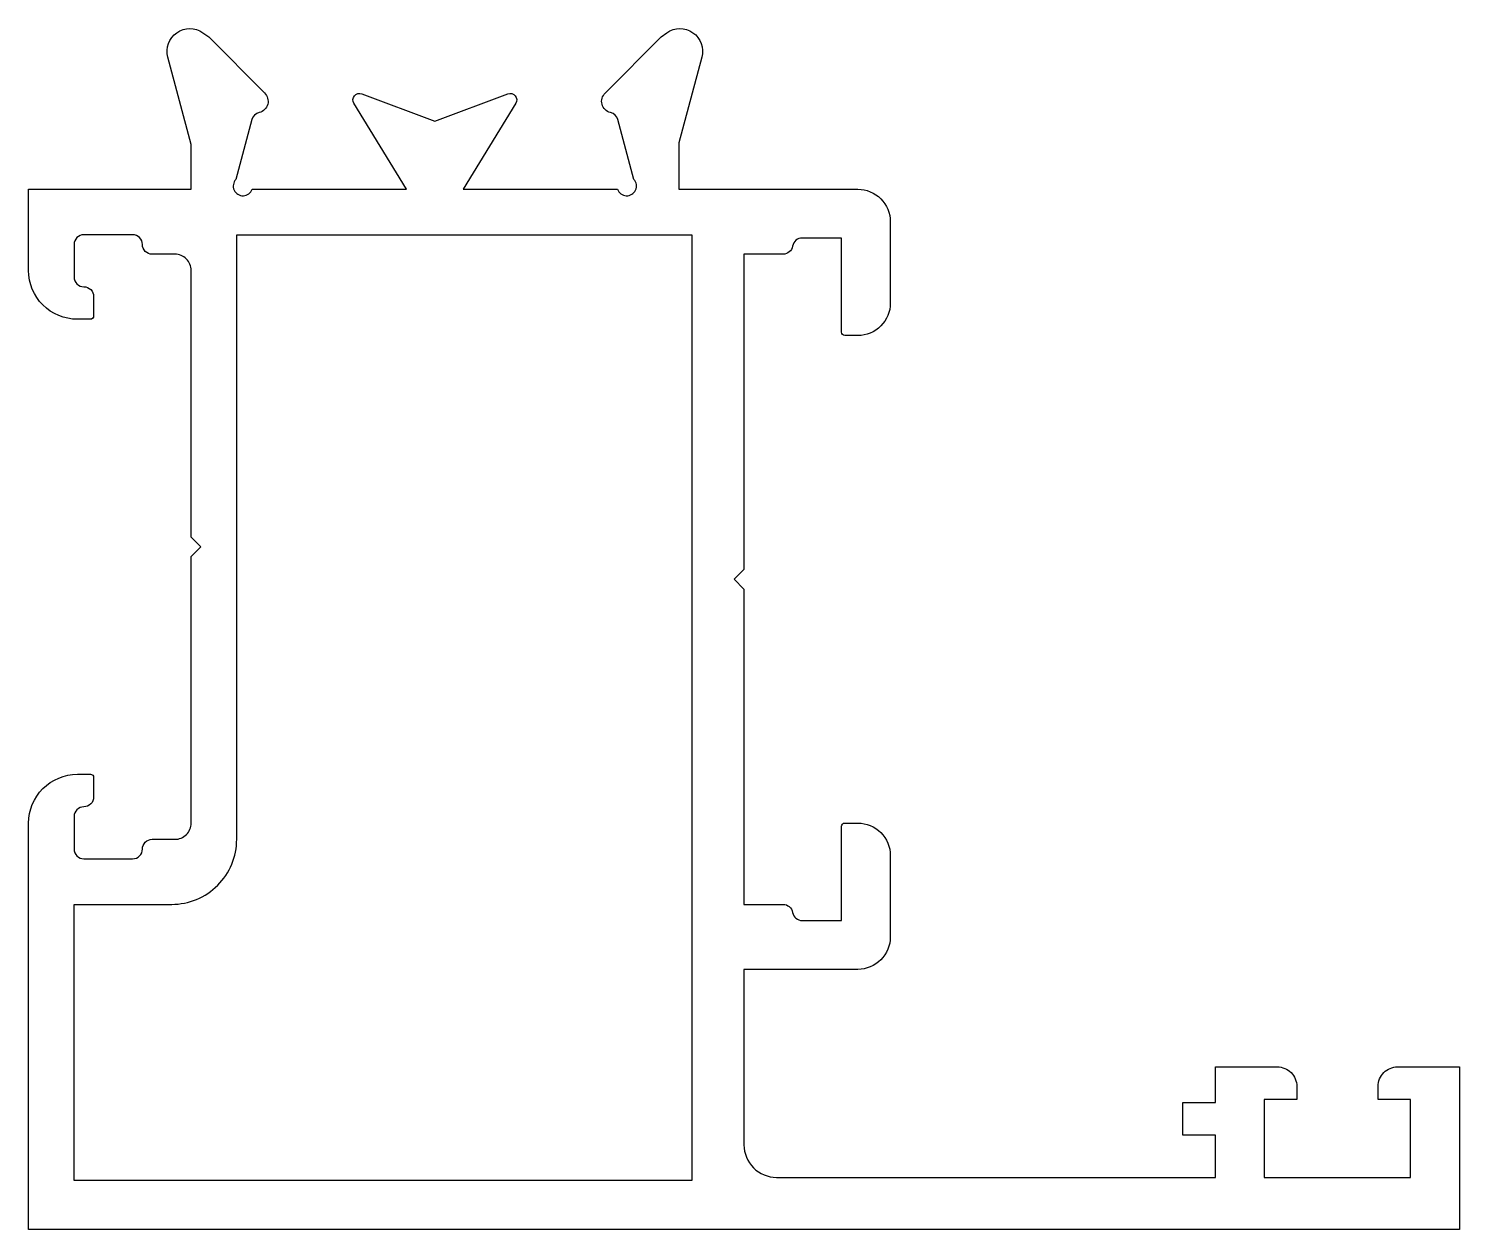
# Model space of a CAD drawing. Extents: x 897.2 to 941.2, y -16.4 to 20.5.
import ezdxf

# ---------------------------------------------------------------- set-up
doc = ezdxf.new("R2010")
doc.units = 0
doc.header["$LTSCALE"] = 15
doc.layers.get('0').update_dxf_attribs({"linetype": 'CONTINUOUS'})

msp = doc.modelspace()

# ---------------------------------------------------------------- linework, layer by layer
at = {"ltscale": 5}
for points in [[(922.698, 15.605, -0.414214), (923.698, 14.605), (923.698, 12.105, -0.414214), (922.698, 11.105), (922.298, 11.105, -0.414214), (922.198, 11.205), (922.198, 14.105), (920.99, 14.105, 0.365977), (920.694, 13.855, -0.365977), (920.398, 13.605), (919.198, 13.605), (919.198, 3.905), (918.898, 3.605), (919.198, 3.305), (919.198, -6.395), (920.398, -6.395, -0.365977), (920.694, -6.645, 0.365977), (920.99, -6.895), (922.198, -6.895), (922.198, -3.995, -0.414214), (922.298, -3.895), (922.698, -3.895, -0.414214), (923.698, -4.895), (923.698, -7.395, -0.414214), (922.698, -8.395), (919.198, -8.395), (919.198, -13.795, 0.414214), (920.198, -14.795), (933.698, -14.795), (933.698, -13.495), (932.698, -13.495), (932.698, -12.495), (933.698, -12.495), (933.698, -11.395), (935.598, -11.395, -0.414214), (936.198, -11.995), (936.198, -12.395), (935.198, -12.395), (935.198, -14.795), (939.698, -14.795), (939.698, -12.395), (938.698, -12.395), (938.698, -11.995, -0.414214), (939.298, -11.395), (941.198, -11.395), (941.198, -16.395), (897.198, -16.395), (897.198, -3.895, -0.414214), (898.698, -2.395), (899.098, -2.395, -0.414214), (899.198, -2.495), (899.198, -3.095, -0.414214), (898.898, -3.395, 0.414214), (898.598, -3.695), (898.598, -4.695, 0.414214), (898.898, -4.995), (900.398, -4.995, 0.414214), (900.698, -4.695, -0.414214), (900.998, -4.395), (901.698, -4.395, 0.414214), (902.198, -3.895), (902.198, 4.305), (902.498, 4.605), (902.198, 4.905), (902.198, 13.105, 0.414214), (901.698, 13.605), (900.998, 13.605, -0.414214), (900.698, 13.905, 0.414214), (900.398, 14.205), (898.898, 14.205, 0.414214), (898.598, 13.905), (898.598, 12.905, 0.414214), (898.898, 12.605, -0.414214), (899.198, 12.305), (899.198, 11.705, -0.414214), (899.098, 11.605), (898.698, 11.605, -0.414214), (897.198, 13.105), (897.198, 15.605), (902.198, 15.605), (902.198, 16.98), (901.48, 19.666, -0.700084), (902.557, 20.421), (902.737, 20.295), (904.448, 18.566, -0.607471), (904.29, 17.965, 0.283637), (904.063, 17.746), (903.571, 15.909, 1.229391), (904.073, 15.605), (908.817, 15.605), (907.202, 18.251, -0.713664), (907.443, 18.543), (909.691, 17.695), (911.94, 18.543, -0.713664), (912.181, 18.251), (910.566, 15.605), (915.31, 15.605, 1.229391), (915.812, 15.909), (915.32, 17.746, 0.283637), (915.093, 17.965, -0.607471), (914.935, 18.566), (916.646, 20.295), (916.825, 20.421, -0.700084), (917.903, 19.666), (917.198, 17.032), (917.198, 15.605)], [(903.598, 14.205), (917.598, 14.205), (917.598, -14.895), (898.598, -14.895), (898.598, -6.395), (901.598, -6.395, 0.414214), (903.598, -4.395)]]:
    msp.add_lwpolyline(points, format="xyb", close=True, dxfattribs=at)

doc.saveas('drawing.dxf')
